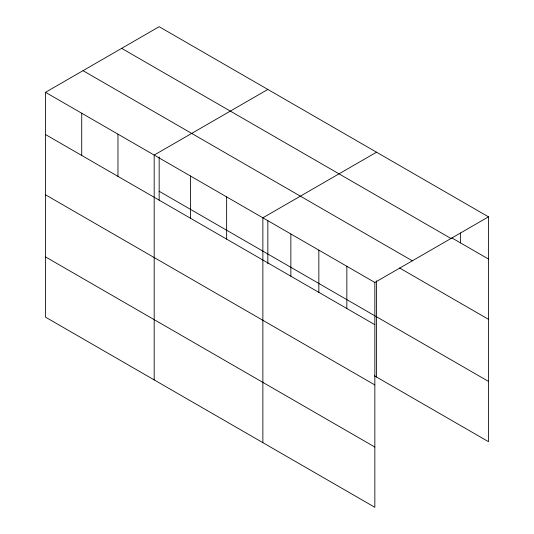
<?xml version="1.0" encoding="UTF-8"?>
<svg xmlns="http://www.w3.org/2000/svg" width="534" height="534" viewBox="0 0 534 534"><rect width="100%" height="100%" fill="white"/><g stroke="black" fill="none" stroke-linecap="round" stroke-linejoin="round"><path stroke-width="0.8" d="M45.503 92.322L374.841 282.459L374.841 507.3L45.503 317.156L45.503 92.322L159.159 26.7L488.497 216.844L488.497 441.678L374.394 375.803M267.841 89.445L154.186 155.067L154.186 379.901M376.523 152.197L262.868 217.812L262.868 442.653M374.841 282.459L488.497 216.844M451.891 237.93L488.497 259.063M121.652 48.354L450.99 238.498M83.01 70.662L412.348 260.806M399.492 267.941L488.497 319.325M159.159 191.272L488.497 381.416M45.503 134.541L374.841 324.685M45.503 194.803L374.841 384.947M45.503 256.894L374.841 447.038M460.502 232.964L460.502 242.903M376.523 280.824L376.523 377.031M346.846 266.299L346.846 308.518M318.851 250.139L318.851 292.358M290.863 233.979L290.863 276.198M267.841 220.529L267.841 263.796M226.636 196.899L226.636 239.119M190.411 175.98L190.411 218.199M159.159 156.963L159.159 200.23M117.954 134.147L117.954 176.374M81.729 113.235L81.729 155.454"/></g></svg>
